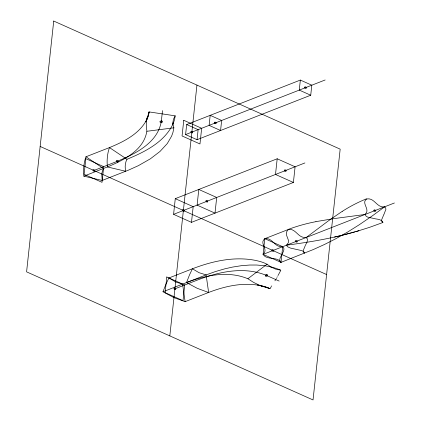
<?xml version="1.0" encoding="UTF-8"?>
<svg xmlns="http://www.w3.org/2000/svg" width="421" height="421" viewBox="0 0 421 421"><rect width="100%" height="100%" fill="white"/><g stroke="black" fill="none" stroke-linecap="round" stroke-linejoin="round"><path stroke-width="0.63" d="M145.624 121.811A42.863 30.728 -5.6 0 0 149.066 111.902A42.51 30.475 -5.6 0 1 146.687 119.843C139.151 134.062 123.748 141.709 109.481 147.582L85.963 156.78C83.732 162.959 83.221 169.642 83.868 176.152L102.171 180.462L128.342 170.195L138.346 165.674L150.323 158.849L160.017 151.439L167.269 143.572L171.615 136.146L172.968 132.368L173.873 127.816L172.978 124.406L173.078 121.048L173.826 118.448L175.168 115.833L149.05 111.902L146.666 119.99L146.882 118.785M172.905 123.016L172.91 122.685M173.584 214.336L175.278 198.659L277.192 158.78L295.095 166.79L293.4 182.461L191.487 222.341L173.584 214.336L304.893 162.953M185.593 134.578L186.677 124.548L300.352 80.069L311.808 85.189L310.724 95.225L197.049 139.704L185.593 134.578L325.138 79.979M169.816 335.9L196.949 85.1M197.049 139.704L198.133 129.673L186.677 124.548M191.487 222.341L193.181 206.664L175.278 198.659M384.057 214.084L385.92 209.274L385.62 207.869L384.62 206.816L372.969 215.405L359.25 224.761L347.504 232.113L335.658 238.812L324.507 244.469L313.235 249.579L281.007 262.367L263.099 254.363L264.793 238.691L288.322 229.487C295.71 228.14 297.968 237.854 305.004 237.397A22.823 16.366 -5.6 0 1 305.609 237.439C309.135 238.386 306.804 242.664 305.662 244.759M277.192 158.78L275.497 174.457L293.4 182.461M300.352 80.069L299.263 90.099L310.724 95.225M161.275 121.585L162.511 110.623M146.65 120.096C146.071 123.685 146.176 127.368 146.892 130.931C144.04 150.292 123.59 160.148 107.387 166.948L83.868 176.152M161.259 121.706C157.533 142.966 135.362 153.754 117.385 161.264L93.915 170.489M146.918 118.611L147.192 117.396M271.25 286.69L270.003 288.638A42.51 30.475 -5.6 0 0 260.062 285.512C242.722 282.165 224.851 286.227 208.632 292.458L185.114 301.657L173.952 297.636L162.99 291.769L166.048 283.949L168.905 277.976L192.423 268.777C212.116 261.204 233.776 256.294 254.842 260.267C260.436 261.409 266.119 262.904 270.456 266.73M208.195 292.332L197.149 288.28L186.514 282.565L189.566 274.755L192.423 268.777L199.028 272.687L206.111 274.897L215.473 271.545L224.709 268.856L232.46 267.098L241.254 265.709L249.716 265.035L256.663 265.025L264.351 265.688L270.656 266.851A51.562 36.964 -5.6 0 1 280.844 270.24L275.46 269.051L270.745 266.909M126.984 159.28C124.979 162.911 124.826 167.274 125.69 171.263L107.387 166.948C106.734 160.443 107.25 153.754 109.481 147.582L126.984 159.28C144.745 151.939 164.279 142.303 172.947 124.079A51.562 36.964 -5.6 0 0 175.173 115.833M282.249 253.747C283.396 251.705 285.527 247.522 282.091 246.643A22.823 16.366 -5.6 0 0 281.481 246.601C274.455 247.122 272.029 237.018 264.704 238.833C259.194 243.085 267.961 248.758 263.904 253.295M383.91 214.368L381.637 219.746L381.836 221.309L382.91 222.499L369.517 227.356L355.782 231.661M281.923 254.389C280.865 256.778 278.128 260.273 281.002 262.362M305.441 245.19L303.22 250.569L303.446 251.984L304.525 253.168L303.752 251.705L301.941 250.653L290.506 248.085L287.501 246.738L286.606 245.164L288.301 242.743L288.59 240.686L286.622 235.402L286.327 233.223L286.759 231.624L288.322 229.487M280.412 271.077L277.986 275.56M277.328 276.718L277.044 277.213M276.565 278.034L276.276 278.528M275.887 279.181L275.692 279.512M275.492 279.839L275.297 280.165M275.097 280.497L274.902 280.823M271.766 285.88L271.561 286.201M382.91 222.499C381.537 218.825 376.521 219.383 373.374 218.378C370.733 217.578 365.044 217.689 365.302 214.084A22.823 16.366 -5.6 0 1 365.612 213.684C370.401 209.248 360.213 202.122 367.301 198.875C374.716 197.949 377.032 208.158 384.62 206.816M263.099 254.358L263.383 253.952A22.897 16.414 -5.6 0 1 263.693 253.558M186.514 282.565C205.758 275.234 228.15 270.477 247.88 278.744L267.156 264.125M306.209 237.497L328.669 220.646L342.273 211.321M162.99 291.769L206.111 274.897L208.632 292.458M394.409 202.985L263.088 254.368C266.646 260.557 277.45 256.184 281.007 262.367L282.696 246.695L264.793 238.691M174.904 288.832L198.423 279.67C219.762 271.545 244.59 266.267 266.472 275.439M358.939 230.734L341.52 235.434M354.724 231.966L352.609 232.56M351.551 232.85C330.269 238.649 308.472 242.359 286.606 245.164M341.047 235.55L340.1 235.776M339.626 235.886L335.353 236.865M334.406 237.076L334.879 236.97M315.934 221.63L333.853 218.62L365.018 214.484M173.873 127.816L146.955 131.273M261.736 286.159L270.003 288.638A42.863 30.728 -5.6 0 0 257.326 285.028M262.578 286.464L261.946 286.233M261.704 286.143L259.846 285.417M261.32 286.001L260.289 285.596M259.92 285.449L253.637 282.444L247.88 278.744M266.54 275.466L279.16 281.07M40.158 146.45L326.607 274.55M272.14 267.682L270.635 266.84M85.963 156.78L103.466 168.479L102.329 171.215L101.761 174.131L102.171 180.462M168.905 277.976L175.652 281.959L182.593 284.096L185.114 301.657M284.433 170.537L284.722 169.784L285.622 169.979A2.179 1.563 -5.6 0 1 286.154 170.705L285.87 171.458L284.97 171.268A2.179 1.563 -5.6 0 1 284.438 170.537M172.947 124.106L172.905 123.121M288.269 229.408A127.337 91.289 -5.6 0 1 315.945 221.667M342.305 211.353A127.337 91.289 -5.6 0 1 366.649 198.738M93.02 170.089L93.052 170.405A2.179 1.563 -5.6 0 0 93.588 171.131L94.488 171.326L94.778 170.573A2.179 1.563 -5.6 0 0 94.241 169.847L93.415 169.631L93.02 170.089M116.491 160.864L116.522 161.185A2.179 1.563 -5.6 0 0 117.059 161.911L117.959 162.106L118.248 161.348A2.179 1.563 -5.6 0 0 117.712 160.622L116.885 160.406L116.491 160.864M174.01 288.432L174.041 288.748A2.179 1.563 -5.6 0 0 174.578 289.48L175.478 289.669L175.768 288.917A2.179 1.563 -5.6 0 0 175.231 288.19L174.41 287.975L174.01 288.432M182.488 210.1L182.519 210.416A2.179 1.563 -5.6 0 0 183.056 211.142L183.956 211.337L184.245 210.584A2.179 1.563 -5.6 0 0 183.709 209.858L182.882 209.637L182.488 210.1M190.966 131.726L190.997 132.041A2.179 1.563 -5.6 0 0 191.534 132.768L192.434 132.962L192.723 132.21A2.179 1.563 -5.6 0 0 192.192 131.484L191.366 131.263L190.966 131.726M206.006 200.896L206.037 201.212A2.179 1.563 -5.6 0 0 206.574 201.943L207.474 202.133L207.763 201.38A2.179 1.563 -5.6 0 0 207.227 200.654L206.401 200.438L206.006 200.896M214.484 122.522L214.515 122.837A2.179 1.563 -5.6 0 0 215.052 123.564L215.952 123.758L216.247 123.006A2.179 1.563 -5.6 0 0 215.71 122.279L214.884 122.064L214.484 122.522M272.003 250.132L272.034 250.448A2.179 1.563 -5.6 0 0 272.571 251.174L273.471 251.369L273.761 250.616A2.179 1.563 -5.6 0 0 273.224 249.89L272.398 249.669L272.003 250.132M295.521 240.928L295.553 241.244A2.179 1.563 -5.6 0 0 296.089 241.97L296.989 242.164L297.279 241.412A2.179 1.563 -5.6 0 0 296.742 240.686L295.916 240.47L295.521 240.928M304.641 87.247L304.672 87.563A2.179 1.563 -5.6 0 0 305.209 88.289L306.109 88.484L306.399 87.731A2.179 1.563 -5.6 0 0 305.862 87.005L305.041 86.784L304.641 87.247M373.916 210.253L373.948 210.568A2.179 1.563 -5.6 0 0 374.485 211.295L375.385 211.489L375.674 210.737A2.179 1.563 -5.6 0 0 375.137 210.011L374.311 209.795L373.916 210.253M53.725 21.05L26.591 271.85L313.035 399.95L340.173 149.15L53.725 21.05M85.81 158.649L84.116 174.326L102.019 182.33L103.713 166.653L85.81 158.649M166.8 276.992L165.106 292.669L183.009 300.673L184.703 285.001L166.8 276.992M183.761 120.285L182.061 135.957L199.964 143.966L201.664 128.289L183.761 120.285M198.796 189.455L197.102 205.132L215.005 213.137L216.699 197.465L198.796 189.455M210.195 115.343L209.111 125.374L220.567 130.499L221.651 120.469L210.195 115.343M160.212 121.259L160.133 121.327A0.926 0.663 -5.6 0 0 160.033 122.048L160.448 122.348A1.547 1.11 -5.6 0 0 162.011 122.327L162.39 122.09A0.926 0.663 -5.6 0 0 162.49 121.364L162.074 121.064A1.547 1.11 -5.6 0 0 160.512 121.085L160.212 121.259M266.272 274.603L266.151 274.645A1.547 1.11 -5.6 0 0 265.304 275.634L265.383 275.976A0.926 0.663 -5.6 0 0 266.198 276.36L266.788 276.234A1.547 1.11 -5.6 0 0 267.635 275.245L267.556 274.897A0.926 0.663 -5.6 0 0 266.746 274.518L266.272 274.603"/></g></svg>
